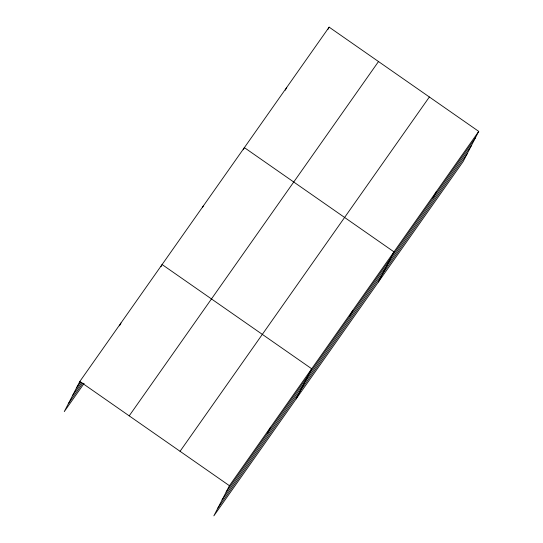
<?xml version="1.0" encoding="UTF-8"?>
<svg xmlns="http://www.w3.org/2000/svg" width="543" height="543" viewBox="0 0 543 543"><rect width="100%" height="100%" fill="white"/><g stroke="black" fill="none" stroke-linecap="round" stroke-linejoin="round"><path stroke-width="0.81" d="M478.729 131.392L229.424 485.7L213.861 515.85L463.165 161.542L478.729 131.392L329.139 27.15L79.835 381.457L64.271 411.608L84.111 383.412M119.508 325.827L120.967 322.997M161.006 266.661L162.106 264.536L311.696 368.778L296.132 398.929M202.512 207.494L203.238 206.075M243.278 149.739L244.377 147.615L393.967 251.857L378.403 282.007M285.299 90.213L286.758 87.382M328.047 29.274L329.139 27.15M267.271 433.613L270.557 427.239M349.543 316.691L352.828 310.318M433.056 197.998L436.348 191.625M76.543 387.831L80.418 382.326M72.49 395.677L81.688 382.611M68.323 403.761L82.841 383.127M129.2 415.857L378.505 61.549M180.059 451.301L429.364 96.993M226.132 492.073L475.444 137.766M222.08 499.92L471.392 145.612M217.913 508.004L467.218 153.696M79.835 381.457L229.424 485.7"/></g></svg>
